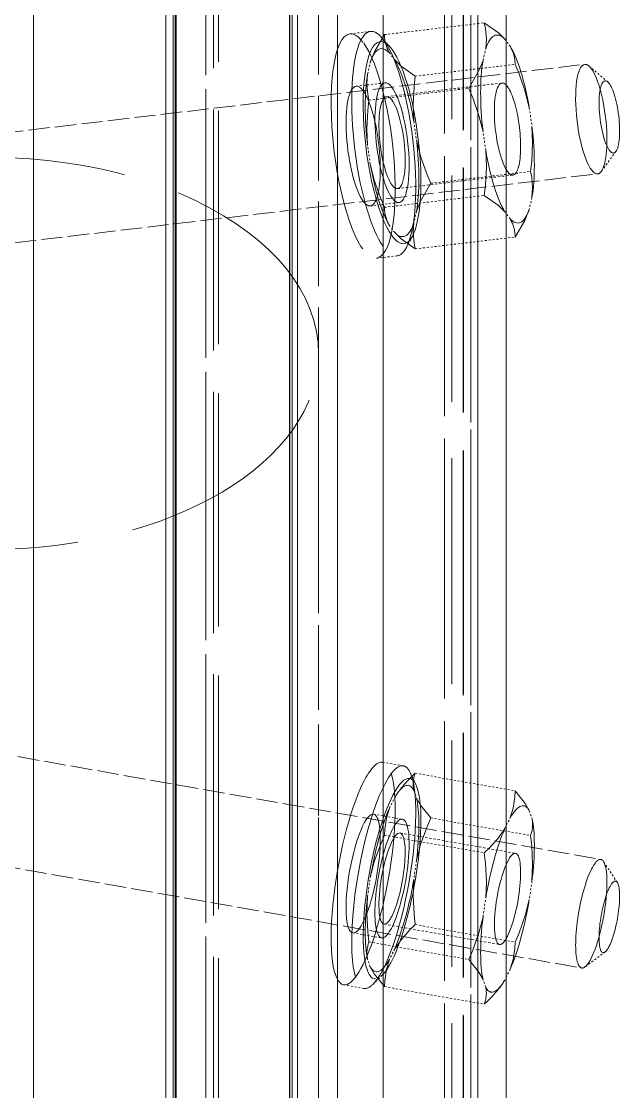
# Model space of a CAD drawing. Header units: millimetres. Extents: x 3475 to 35588, y 2916 to 25624.
# Drawn here: x 15138.4 to 15170.3, y 12724.9 to 12781.8 of the extents above; entities that cross this region are included whole.
import ezdxf

# ---------------------------------------------------------------- set-up
doc = ezdxf.new("R2010")
doc.units = ezdxf.units.MM
doc.linetypes.add('DASHED', pattern=[15, 12, -3])

# ---------------------------------------------------------------- blocks, each defined once
blk = doc.blocks.new('A$C637D7238')
at = {"color": 7, "linetype": 'DASHED', "lineweight": 13}
for p, q in [((177.1419841293682, 2362.833015063661), (177.1419841293682, 1428.014136889833)), ((186.7159968857159, 2355.484305957216), (186.7159968857159, 1420.225745776552)), ((186.9750911239971, 2355.01532707538), (186.9750911239971, 1419.739371875185)), ((186.3138514999737, 2354.290687182802), (186.3138514999737, 1418.990012744325)), ((184.6752864364971, 2353.501273730653), (184.6752864364971, 1418.176795581239)), ((184.5649653915752, 2353.379737475771), (184.5649653915752, 1418.051826098817)), ((184.7410899643291, 2353.231879809755), (184.7410899643291, 1417.899848559755)), ((190.905106687962, 2347.982703784364), (190.905106687962, 1412.582465747255)), ((190.7635432724346, 2347.082282641786), (190.7635432724346, 1411.684333423036)), ((190.7675487045635, 2347.107459643739), (190.7675487045635, 1411.709281543153)), ((191.1872035507549, 2346.884070971864), (191.1872035507549, 1411.487266162294)), ((193.3009273056377, 2346.753150561708), (193.3009273056377, 1411.357032397646)), ((195.7289058212627, 2345.890266040224), (195.7289058212627, 1410.501243213075)), ((199.9902278427471, 2337.393027881044), (199.9902278427471, 1402.256690600771)), ((199.9982387070049, 2337.340385058778), (199.9982387070049, 1402.2065654787)), ((199.3923884872784, 2336.954719165224), (199.3923884872784, 1401.839896777528)), ((199.0037471298565, 2336.198035815614), (199.0037471298565, 1401.1225811037)), ((200.3938609604229, 2335.849219897646), (200.3938609604229, 1400.792533496278)), ((200.7691127304424, 2332.498389819521), (200.7691127304424, 1397.648612597841)), ((202.2689754013409, 2332.494727710146), (202.2689754013409, 1397.645408252138)), ((184.1783839706768, 2312.305289843935), (184.1783839706768, 1379.586402514833)), ((184.1783839706768, 2263.049232104677), (184.1783839706768, 1445.393592456239)), ((200.7691127304424, 2237.981177905458), (200.7691127304424, 1418.457404712099)), ((202.2689754013409, 2237.985755542177), (202.2689754013409, 1418.462211230653)), ((199.0037471298565, 2232.998191455263), (199.0037471298565, 1413.276664355653)), ((200.3938609604229, 2233.473807910341), (200.3938609604229, 1413.768760302919)), ((199.3923884872784, 2231.962730029481), (199.3923884872784, 1412.206641772646)), ((199.9902278427471, 2231.360084155458), (199.9902278427471, 1411.585227588075)), ((199.9982387070049, 2231.432868579286), (199.9982387070049, 1411.660071948427)), ((195.7289058212627, 2219.286567309755), (195.7289058212627, 1399.290153125185)), ((191.1872035507549, 2217.823096850771), (191.1872035507549, 1397.819816211122)), ((193.3009273056377, 2218.016730883974), (193.3009273056377, 1398.013908007997)), ((190.7635432724346, 2217.530128100771), (190.7635432724346, 1397.525931933778)), ((190.7675487045635, 2217.493049243349), (190.7675487045635, 1397.488624194521)), ((190.905106687962, 2216.192542651552), (190.905106687962, 1396.186286548036)), ((184.5649653915752, 2207.972709277528), (184.5649653915752, 1388.029853442567)), ((184.7410899643291, 2208.202735522646), (184.7410899643291, 1388.256446460146)), ((184.6752864364971, 2207.783423999208), (184.6752864364971, 1387.843543628114)), ((186.3138514999737, 2206.549750903505), (186.3138514999737, 1386.630698779481)), ((186.9750911239971, 2205.410377124208), (186.9750911239971, 1385.513068774599)), ((186.7159968857159, 2204.669715503114), (186.7159968857159, 1384.787742236513)), ((177.1419841293682, 2192.669440844911), (177.1419841293682, 1373.172904590028))]:
    blk.add_line(p, q, dxfattribs=at)
at = {"color": 7, "linetype": 'DASHED', "lineweight": 13, "ltscale": 0.3748058319091797}
blk.add_line((192.3007136825909, 1568.697272876161), (192.3007136825909, 1343.813773730653), dxfattribs=at)
at = {"color": 7, "linetype": 'DASHED', "lineweight": 13, "ltscale": 0.008908007431722511}
blk.add_line((195.8015758041729, 1549.452888110536), (201.1094600204815, 1550.080024341005), dxfattribs=at)
at = {"color": 7, "linetype": 'DASHED', "lineweight": 13, "ltscale": 0.001833801275879556}
for p, q in [((193.9690333847393, 1549.492255786317), (195.0617152695049, 1549.621345141786)), ((195.3769999985088, 1537.575294116396), (196.4696818832745, 1537.704383471864))]:
    blk.add_line(p, q, dxfattribs=at)
at = {"color": 7, "linetype": 'DASHED', "lineweight": 13, "ltscale": 0.001139383598255697}
blk.add_line((196.105187559544, 1548.793250659364), (195.6524592880596, 1549.305488208192), dxfattribs=at)
at = {"color": 7, "linetype": 'DASHED', "lineweight": 13, "ltscale": 0.0007972808545334078}
blk.add_line((202.2009974960674, 1549.217139819521), (202.4861842636456, 1548.833076098817), dxfattribs=at)
at = {"color": 7, "linetype": 'DASHED', "lineweight": 13, "ltscale": 0.0007967471719694212}
for p, q in [((196.0646754745831, 1548.492042163271), (196.3496333603252, 1548.108207324403)), ((196.3496333603252, 1538.938056567567), (196.0646754745831, 1539.321891406435))]:
    blk.add_line(p, q, dxfattribs=at)
at = {"color": 7, "linetype": 'DASHED', "lineweight": 13, "ltscale": 0.001036183167959964}
blk.add_line((201.0425120834698, 1548.085776904481), (201.1849910263409, 1548.6909404787), dxfattribs=at)
at = {"color": 7, "linetype": 'DASHED', "lineweight": 13, "ltscale": 0.09453748533072978}
blk.add_line((150.1235133652081, 1541.218177417177), (206.454308653294, 1547.872687915224), dxfattribs=at)
at = {"color": 7, "linetype": 'DASHED', "lineweight": 13, "ltscale": 0.001036226895817529}
for p, q in [((194.9060756210674, 1547.360908130067), (195.0486690048565, 1547.966071704286)), ((197.5082332138409, 1540.069190600771), (197.3656398300518, 1539.464027026552))]:
    blk.add_line(p, q, dxfattribs=at)
at = {"color": 7, "linetype": 'DASHED', "lineweight": 13, "ltscale": 0.0001912625642320475}
blk.add_line((195.0486690048565, 1547.966071704286), (195.0854045395245, 1548.074790576356), dxfattribs=at)
at = {"color": 7, "linetype": 'DASHED', "lineweight": 13, "ltscale": 3.438521647895803e-05}
blk.add_line((195.0785380844463, 1548.055335620302), (195.0854045395245, 1548.074790576356), dxfattribs=at)
at = {"color": 7, "linetype": 'DASHED', "lineweight": 13, "ltscale": 0.00890777326152091}
for p, q in [((197.4413997177471, 1547.245322802919), (202.7491694931377, 1547.872230151552)), ((198.2612544540752, 1541.556235888856), (203.5690242294659, 1542.183143237489))]:
    blk.add_line(p, q, dxfattribs=at)
at = {"color": 7, "linetype": 'DASHED', "lineweight": 13, "ltscale": 0.002191159826466107}
blk.add_line((207.6732188705791, 1546.937934497255), (206.6712886337627, 1547.789146045106), dxfattribs=at)
at = {"color": 7, "linetype": 'DASHED', "lineweight": 13, "ltscale": 0.002574589185219294}
blk.add_line((194.2975932602276, 1546.711799243349), (195.8316737655987, 1546.893073657411), dxfattribs=at)
at = {"color": 7, "linetype": 'DASHED', "lineweight": 13, "ltscale": 0.008908152098076733}
blk.add_line((194.9816066269268, 1545.971824267763), (200.2896052841534, 1546.598731616396), dxfattribs=at)
at = {"color": 7, "linetype": 'DASHED', "lineweight": 13, "ltscale": 0.0102985461579401}
blk.add_line((195.9186488632549, 1546.156989673036), (202.0550853256573, 1546.882087329286), dxfattribs=at)
at = {"color": 7, "linetype": 'DASHED', "lineweight": 13, "ltscale": 0.001665347903465892}
for p, q in [((203.5021907333721, 1545.571281054872), (203.6446696762432, 1544.582282641786)), ((201.1849910263409, 1543.30878410663), (201.0425120834698, 1544.297782519716))]:
    blk.add_line(p, q, dxfattribs=at)
at = {"color": 7, "linetype": 'DASHED', "lineweight": 13, "ltscale": 0.001665752677819704}
for p, q in [((197.3656398300518, 1544.846412280458), (197.5082332138409, 1543.857184985536)), ((195.0486690048565, 1542.58368645038), (194.9060756210674, 1543.572913745302))]:
    blk.add_line(p, q, dxfattribs=at)
at = {"color": 7, "linetype": 'DASHED', "lineweight": 13, "ltscale": 0.002191285739866994}
blk.add_line((208.1085521225323, 1543.252708056825), (207.3325282577862, 1542.191382983583), dxfattribs=at)
at = {"color": 7, "linetype": 'DASHED', "lineweight": 13, "ltscale": 0.0945371512490534}
blk.add_line((150.8103877548565, 1535.4048076662), (207.1409541611065, 1542.059547046083), dxfattribs=at)
at = {"color": 7, "linetype": 'DASHED', "lineweight": 13, "ltscale": 0.01029850140085407}
blk.add_line((196.4956599716534, 1541.273109057802), (202.6320964340557, 1541.997977832216), dxfattribs=at)
at = {"color": 7, "linetype": 'DASHED', "lineweight": 13, "ltscale": 0.008907962679770728}
blk.add_line((195.8015758041729, 1540.2827373537), (201.1094600204815, 1540.909644702333), dxfattribs=at)
at = {"color": 7, "linetype": 'DASHED', "lineweight": 13, "ltscale": 0.001036554488852359}
blk.add_line((203.6446696762432, 1540.794288257021), (203.5021907333721, 1540.188895800966), dxfattribs=at)
at = {"color": 7, "linetype": 'DASHED', "lineweight": 13, "ltscale": 0.002574733868641195}
blk.add_line((195.0484401230206, 1540.3559795412), (196.5826350693096, 1540.537025073427), dxfattribs=at)
at = {"color": 7, "linetype": 'DASHED', "lineweight": 13, "ltscale": 0.0001913237065299219}
blk.add_line((203.5021907333721, 1540.188895800966), (203.4653407577862, 1540.080176928896), dxfattribs=at)
at = {"color": 7, "linetype": 'DASHED', "lineweight": 13, "ltscale": 0.0007969746195768152}
blk.add_line((202.4861842636456, 1539.662925341981), (202.2009974960674, 1540.046760180849), dxfattribs=at)
at = {"color": 7, "linetype": 'DASHED', "lineweight": 13, "ltscale": 3.474517070537018e-05}
blk.add_line((203.4722072128643, 1540.099860766786), (203.4653407577862, 1540.080176928896), dxfattribs=at)
at = {"color": 7, "linetype": 'DASHED', "lineweight": 13, "ltscale": 0.001138934710759071}
blk.add_line((197.2912532333721, 1538.752662280458), (196.9703608993877, 1538.149329760927), dxfattribs=at)
at = {"color": 7, "linetype": 'DASHED', "lineweight": 13, "ltscale": 0.008907818014424309}
blk.add_line((197.4413997177471, 1538.074943164247), (202.7491694931377, 1538.702079394716), dxfattribs=at)
at = {"color": 7, "linetype": 'DASHED', "lineweight": 13, "ltscale": 0.3285686492919922}
blk.add_line((192.3007136825909, 1532.522040942567), (192.3007136825909, 1335.380851367372), dxfattribs=at)
at = {"color": 7, "linetype": 'DASHED', "lineweight": 13, "ltscale": 0.09533031926904542}
for p, q in [((150.9747249130596, 1515.574714282411), (207.3054057602276, 1505.650626757997)), ((149.9591762070049, 1509.809867480653), (206.2898570541729, 1499.885779956239))]:
    blk.add_line(p, q, dxfattribs=at)
at = {"color": 7, "linetype": 'DASHED', "lineweight": 13, "ltscale": 0.001849178463723555}
for p, q in [((195.7140285019268, 1510.813285449403), (196.8067103866924, 1510.62079582538)), ((193.6321193222393, 1498.995200732606), (194.7248012070049, 1498.802711108583))]:
    blk.add_line(p, q, dxfattribs=at)
at = {"color": 7, "linetype": 'DASHED', "lineweight": 13, "ltscale": 0.00116874438398289}
blk.add_line((197.4703532699932, 1509.63202629413), (197.1692592148174, 1510.265342334169), dxfattribs=at)
at = {"color": 7, "linetype": 'DASHED', "lineweight": 13, "ltscale": 0.008982550977499514}
for p, q in [((197.4413997177471, 1510.226661303896), (202.7491694931377, 1509.291450122255)), ((198.2612544540752, 1507.85338554706), (203.5690242294659, 1506.918174365419)), ((197.4413997177471, 1502.187644580263), (202.7491694931377, 1501.252433398622))]:
    blk.add_line(p, q, dxfattribs=at)
at = {"color": 7, "linetype": 'DASHED', "lineweight": 13, "ltscale": 0.001065730156780783}
for p, q in [((196.0646754745831, 1508.367225268739), (196.3496333603252, 1508.939658740419)), ((196.3496333603252, 1500.900642016786), (196.0646754745831, 1500.328208545106))]:
    blk.add_line(p, q, dxfattribs=at)
at = {"color": 7, "linetype": 'DASHED', "lineweight": 13, "ltscale": 0.0002074472918715723}
blk.add_line((196.544640684544, 1509.236747363466), (196.6199428085674, 1509.335853198427), dxfattribs=at)
at = {"color": 7, "linetype": 'DASHED', "lineweight": 13, "ltscale": 0.0007276916743874621}
for p, q in [((197.3656398300518, 1509.319373706239), (197.5082332138409, 1508.906699756044)), ((195.0486690048565, 1499.948493579286), (194.9060756210674, 1500.361167529481))]:
    blk.add_line(p, q, dxfattribs=at)
at = {"color": 7, "linetype": 'DASHED', "lineweight": 13, "ltscale": 0.002596188549675929}
blk.add_line((195.2282268051495, 1508.055717090028), (196.7623073105206, 1507.785407641786), dxfattribs=at)
at = {"color": 7, "linetype": 'DASHED', "lineweight": 13, "ltscale": 0.001065900208875264}
blk.add_line((202.2009974960674, 1507.286216357606), (202.4861842636456, 1507.858649829286), dxfattribs=at)
at = {"color": 7, "linetype": 'DASHED', "lineweight": 13, "ltscale": 0.0007272688322599566}
for p, q in [((203.5021907333721, 1508.238135913271), (203.6446696762432, 1507.825690844911)), ((201.1849910263409, 1498.867484668153), (201.0425120834698, 1499.279929736513))]:
    blk.add_line(p, q, dxfattribs=at)
at = {"color": 7, "linetype": 'DASHED', "lineweight": 13, "ltscale": 0.008982672634127631}
blk.add_line((195.8015758041729, 1506.934196093935), (201.1094600204815, 1505.99921379413), dxfattribs=at)
at = {"color": 7, "linetype": 'DASHED', "lineweight": 13, "ltscale": 0.01038494203991274}
blk.add_line((196.6337901596416, 1507.055732348817), (202.770226622044, 1505.974494555849), dxfattribs=at)
at = {"color": 7, "linetype": 'DASHED', "lineweight": 13, "ltscale": 0.001658956755291329}
for p, q in [((197.5082332138409, 1505.586082080263), (197.3656398300518, 1504.600974658388)), ((194.9060756210674, 1503.681785205263), (195.0486690048565, 1504.666892627138))]:
    blk.add_line(p, q, dxfattribs=at)
at = {"color": 7, "linetype": 'DASHED', "lineweight": 13, "ltscale": 0.002231041765607638}
blk.add_line((208.1830531601299, 1504.425880053896), (207.4455958847393, 1505.543052295106), dxfattribs=at)
at = {"color": 7, "linetype": 'DASHED', "lineweight": 13, "ltscale": 0.001658551901669328}
for p, q in [((203.6446696762432, 1504.504844287294), (203.5021907333721, 1503.519965747255)), ((201.0425120834698, 1502.60077629413), (201.1849910263409, 1503.585654834169))]:
    blk.add_line(p, q, dxfattribs=at)
at = {"color": 7, "linetype": 'DASHED', "lineweight": 13, "ltscale": 0.01038487585158895}
blk.add_line((195.7805186752666, 1502.212134936708), (201.916955137669, 1501.131126025575), dxfattribs=at)
at = {"color": 7, "linetype": 'DASHED', "lineweight": 13, "ltscale": 0.002596376391043174}
blk.add_line((194.1178065780987, 1501.752769091981), (195.6520015243877, 1501.482459643739), dxfattribs=at)
at = {"color": 7, "linetype": 'DASHED', "lineweight": 13, "ltscale": 0.008982860477052188}
blk.add_line((194.9816066269268, 1501.268455127138), (200.2896052841534, 1500.333472827333), dxfattribs=at)
at = {"color": 7, "linetype": 'DASHED', "lineweight": 13, "ltscale": 0.002230634081794208}
blk.add_line((207.5330287460674, 1500.736533740419), (206.4583140854229, 1499.938880542177), dxfattribs=at)
at = {"color": 7, "linetype": 'DASHED', "lineweight": 13, "ltscale": 0.001168408970959309}
blk.add_line((195.6862193588604, 1499.504920581239), (195.1869136337627, 1499.012824633974), dxfattribs=at)
at = {"color": 7, "linetype": 'DASHED', "lineweight": 13, "ltscale": 0.001065558780171118}
blk.add_line((202.4861842636456, 1499.819404223817), (202.2009974960674, 1499.247199633974), dxfattribs=at)
at = {"color": 7, "linetype": 'DASHED', "lineweight": 13, "ltscale": 0.008982738818918133}
blk.add_line((195.8015758041729, 1498.895179370302), (201.1094600204815, 1497.959968188661), dxfattribs=at)
at = {"color": 7, "linetype": 'DASHED', "lineweight": 13, "ltscale": 0.0002073319548056595}
blk.add_line((202.0059901718487, 1498.949882129091), (201.9308024887432, 1498.85077629413), dxfattribs=at)
at = {"color": 7, "linetype": 'DASHED', "lineweight": 13}
for points in [[(201.1849910263409, 1548.6909404787), (201.2202388290752, 1549.21210441913), (201.1706859115948, 1549.774467090028), (201.1094600204815, 1550.080024341005)], [(202.2009974960674, 1549.217139819521), (201.8604213241924, 1549.543525317567), (201.1094600204815, 1550.080024341005)], [(195.0854045395245, 1548.074790576356), (195.2918559555401, 1548.567344287294), (195.8015758041729, 1549.452888110536)], [(196.3496333603252, 1548.108207324403), (196.6903239731182, 1547.781592944521), (197.4413997177471, 1547.245322802919)], [(201.0425120834698, 1548.085776904481), (200.8271342758526, 1547.54332695331), (200.2896052841534, 1546.598731616396)], [(203.5021907333721, 1545.571281054872), (203.2868129257549, 1546.429587939638), (202.9620296005596, 1547.362510302919), (202.7491694931377, 1547.872230151552)], [(194.9060756210674, 1547.360908130067), (194.870942259251, 1546.839744189638), (194.9204951767315, 1546.277381518739), (194.9816066269268, 1545.971824267763)], [(197.3656398300518, 1544.846412280458), (197.3306209091534, 1545.726005175966), (197.3800593857159, 1546.703101733583), (197.4413997177471, 1547.245322802919)], [(201.0425120834698, 1544.297782519716), (200.8271342758526, 1545.156089404481), (200.5023509506573, 1546.089011767763), (200.2896052841534, 1546.598731616396)], [(194.9060756210674, 1543.572913745302), (194.870942259251, 1544.45250664081), (194.9204951767315, 1545.429603198427), (194.9816066269268, 1545.971824267763)], [(203.6446696762432, 1544.582282641786), (203.6798030380596, 1543.702460864442), (203.6303645614971, 1542.725364306825), (203.5690242294659, 1542.183143237489)], [(197.5082332138409, 1543.857184985536), (197.7236110214581, 1542.998878100771), (198.0483943466534, 1542.065955737489), (198.2612544540752, 1541.556235888856)], [(201.1849910263409, 1543.30878410663), (201.2202388290752, 1542.428962329286), (201.1706859115948, 1541.451865771669), (201.1094600204815, 1540.909644702333)], [(195.0486690048565, 1542.58368645038), (195.2640468124737, 1541.725379565614), (195.588830137669, 1540.792457202333), (195.8015758041729, 1540.2827373537)], [(203.6446696762432, 1540.794288257021), (203.6798030380596, 1541.315223315614), (203.6303645614971, 1541.877585986513), (203.5690242294659, 1542.183143237489)], [(197.5082332138409, 1540.069190600771), (197.7236110214581, 1540.611640551942), (198.2612544540752, 1541.556235888856)], [(202.2009974960674, 1540.046760180849), (201.8604213241924, 1540.373374560731), (201.1094600204815, 1540.909644702333)], [(203.4653407577862, 1540.080176928896), (203.2588893417706, 1539.587623217958), (202.7491694931377, 1538.702079394716)], [(197.3656398300518, 1539.464027026552), (197.3306209091534, 1538.942863086122), (197.3800593857159, 1538.380500415224), (197.4413997177471, 1538.074943164247)], [(196.3496333603252, 1538.938056567567), (196.6903239731182, 1538.611442187685), (197.4413997177471, 1538.074943164247)], [(202.4861842636456, 1507.858649829286), (202.6465159897198, 1508.377296069521), (202.7346354965557, 1508.963004687685), (202.7491694931377, 1509.291450122255)], [(203.5021907333721, 1508.238135913271), (203.2868129257549, 1508.616706469911), (202.7491694931377, 1509.291450122255)], [(196.0646754745831, 1508.367225268739), (195.9042293075909, 1507.848350146669), (195.8161098007549, 1507.262641528505), (195.8015758041729, 1506.934196093935)], [(197.5082332138409, 1508.906699756044), (197.7236110214581, 1508.528358081239), (198.2612544540752, 1507.85338554706)], [(197.5082332138409, 1505.586082080263), (197.7236110214581, 1506.435462573427), (198.0483943466534, 1507.353736499208), (198.2612544540752, 1507.85338554706)], [(202.2009974960674, 1507.286216357606), (201.8604213241924, 1506.799155810731), (201.3980800155987, 1506.279365161317), (201.1094600204815, 1505.99921379413)], [(195.0486690048565, 1504.666892627138), (195.2640468124737, 1505.516273120302), (195.588830137669, 1506.434547046083), (195.8015758041729, 1506.934196093935)], [(203.6446696762432, 1504.504844287294), (203.6798030380596, 1505.386268237489), (203.6303645614971, 1506.370460132021), (203.5690242294659, 1506.918174365419)], [(201.1849910263409, 1503.585654834169), (201.2202388290752, 1504.467078784364), (201.1706859115948, 1505.451270678896), (201.1094600204815, 1505.99921379413)], [(197.3656398300518, 1504.600974658388), (197.3306209091534, 1503.719779590028), (197.3800593857159, 1502.735587695497), (197.4413997177471, 1502.187644580263)], [(194.9060756210674, 1503.681785205263), (194.870942259251, 1502.800590136903), (194.9204951767315, 1501.816398242372), (194.9816066269268, 1501.268455127138)], [(203.5021907333721, 1503.519965747255), (203.2868129257549, 1502.670356372255), (202.9620296005596, 1501.752082446474), (202.7491694931377, 1501.252433398622)], [(196.3496333603252, 1500.900642016786), (196.6903239731182, 1501.387702563661), (197.1527797226299, 1501.907493213075), (197.4413997177471, 1502.187644580263)], [(201.0425120834698, 1502.60077629413), (200.8271342758526, 1501.75116691913), (200.5023509506573, 1500.832892993349), (200.2896052841534, 1500.333472827333)], [(202.4861842636456, 1499.819404223817), (202.6465159897198, 1500.338279345888), (202.7346354965557, 1500.923987964052), (202.7491694931377, 1501.252433398622)], [(195.0486690048565, 1499.948493579286), (195.2640468124737, 1499.570151904481), (195.8015758041729, 1498.895179370302)], [(196.0646754745831, 1500.328208545106), (195.9042293075909, 1499.809333423036), (195.8161098007549, 1499.223624804872), (195.8015758041729, 1498.895179370302)], [(201.0425120834698, 1499.279929736513), (200.8271342758526, 1499.658500293153), (200.2896052841534, 1500.333472827333)]]:
    blk.add_lwpolyline(points, dxfattribs=at)
for centre, radius, start, end in [((197.7099925522198, 1549.457236865419), 1.907796707634626, 180.1241685131905, 210.3926709155838), ((200.8407527450909, 1547.868110278505), 1.907796707640225, 0.1241703349663795, 30.39267273550123), ((197.7099925522198, 1540.286857226747), 1.907796707605919, 180.1241685131905, 210.3926709155838), ((200.8407527450909, 1538.697730639833), 1.907796707607801, 0.1241703349663795, 30.39267273550123), ((202.1852046493877, 1505.017539599794), 7.044941025572044, 132.3240321722259, 142.1902609189604), ((198.906586790501, 1509.645301440614), 1.575482306859067, 158.3609250238949, 191.9481821938192), ((200.2700358871807, 1506.555625537294), 4.58831805058376, 142.7039628610264, 148.6966308219951), ((202.103837156712, 1507.4995342287), 1.575482306858112, 338.3609268465137, 11.94818401417491), ((196.4469081405987, 1500.687095263856), 1.575482306822035, 158.3609250238949, 191.9481821938192), ((199.6441585068096, 1498.541328051942), 1.575482306836261, 338.3609268465137, 11.94818401417491), ((196.3654262070049, 1503.169318774599), 7.044941025148179, 312.3240271649557, 322.1902627406374), ((198.2807094101299, 1501.631003955263), 4.588318050825478, 322.7039612683314, 328.69663264264)]:
    blk.add_arc(centre, radius, start, end, dxfattribs=at)
for centre, major_axis, ratio, start_param, end_param in [((194.6730739120831, 1543.533774951356), (0.703926086425781, -5.958480834960939), 0.2604505284350204, 3.141626399837889, 6.283219053427681), ((194.6730739120831, 1543.533774951356), (0.703926086425781, -5.958480834960939), 0.2604505284350204, 2.71576449968354, 3.141626399837889), ((195.7657557968487, 1543.662864306825), (0.703926086425781, -5.958480834960939), 0.2604505284350204, 3.141626399837884, 6.283219053427681), ((196.2071544174541, 1543.715049365419), (0.6335449218749998, -5.362701416015626), 0.2604505284350204, 2.782312408876371, 5.857357153273332), ((195.7657557968487, 1543.662864306825), (0.703926086425781, -5.958480834960939), 0.2604505284350204, 2.782312371060875, 3.141626399837884), ((195.7657557968487, 1543.662864306825), (0.703926086425781, -5.958480834960939), 0.2604505284350204, 0.3592799546522246, 2.782312371060875), ((202.3435908798565, 1544.439918139833), (0.5895996093749997, -4.990310668945312), 0.2604505284350206, 2.815806213295084, 3.662920337268611), ((194.6730739120831, 1543.533774951356), (0.703926086425781, -5.958480834960939), 0.2604505284350204, 3.374624809574026e-05, 2.71576449968354), ((196.2071544174541, 1543.715049365419), (0.5895996093749997, -4.990310668945312), 0.2604505284350206, 2.815806213295084, 3.627856856044481), ((196.2071544174541, 1543.715049365419), (0.6335449218749998, -5.362701416015626), 0.2604505284350204, 0.3592799867392273, 2.782312408876373), ((202.3435908798565, 1544.439918139833), (0.5895996093749997, -4.990310668945312), 0.2604505284350206, 1.768608662098487, 2.615722786072005), ((196.2071544174541, 1543.715049365419), (0.5895996093749997, -4.990310668945312), 0.2604505284350206, 3.627856856044481, 3.662920337268611), ((196.2071544174541, 1543.715049365419), (0.5895996093749997, -4.990310668945312), 0.2604505284350206, 1.768608662098487, 2.615722786071997), ((202.3435908798565, 1544.439918139833), (0.5895996093749997, -4.990310668945312), 0.2604505284350206, 3.863003764491693, 4.710117888465203), ((206.7976314072002, 1544.966117480653), (0.3433227539062498, -2.906570434570312), 0.2604505284350206, 3.141626399837889, 6.283219053427678), ((206.7976314072002, 1544.966117480653), (0.3433227539062498, -2.906570434570312), 0.2604505284350206, 2.868441919865116, 3.141626399837889), ((206.7976314072002, 1544.966117480653), (0.3433227539062498, -2.906570434570312), 0.2604505284350206, 0.2731615954942702, 2.868441919865116), ((196.2071544174541, 1543.715049365419), (0.5895996093749997, -4.990310668945312), 0.2604505284350206, 3.86300376449169, 4.710117888465203), ((207.7564174179424, 1545.079413989442), (0.2260208129882812, -1.9134521484375), 0.2604505284350206, 2.868441927474642, 5.857357153273325), ((194.6730739120831, 1543.533774951356), (0.3753662109374998, -3.17779541015625), 0.2604505284350204, 3.141626399837886, 5.857357153273333), ((194.6730739120831, 1543.533774951356), (0.3753662109374998, -3.17779541015625), 0.2604505284350204, 3.374624808924232e-05, 3.141626399837886), ((196.2071544174541, 1543.715049365419), (0.3753662109374998, -3.17779541015625), 0.2604505284350204, 3.141626399837886, 5.857357153273333), ((196.2071544174541, 1543.715049365419), (0.3753662109374998, -3.17779541015625), 0.2604505284350204, 3.374624809383763e-05, 3.141626399837886), ((202.3435908798565, 1544.439918139833), (0.2885055541992185, -2.441940307617187), 0.2604505284350207, 3.141626399837888, 5.857357153273334), ((202.3435908798565, 1544.439918139833), (0.2885055541992185, -2.441940307617187), 0.2604505284350207, 3.374624808968602e-05, 3.141626399837893), ((207.7564174179424, 1545.079413989442), (0.2260208129882812, -1.9134521484375), 0.2604505284350206, 0.2731616393472746, 2.868441927474589), ((196.2071544174541, 1543.715049365419), (0.2885055541992185, -2.441940307617187), 0.2604505284350207, 3.141626399837888, 5.857357153273334), ((196.2071544174541, 1543.715049365419), (0.2885055541992185, -2.441940307617187), 0.2604505284350207, 3.374624809526568e-05, 3.141626399837888), ((202.3435908798565, 1544.439918139833), (0.5895996093749997, -4.990310668945312), 0.2604505284350206, 0.7214111109018959, 1.56852523487541), ((196.2071544174541, 1543.715049365419), (0.5895996093749997, -4.990310668945312), 0.2604505284350206, 0.7214111109018978, 1.56852523487541), ((174.8007518295635, 1532.522269824403), (-17.49996185302734, 1.071563613425536e-15), 0.5947617139946301, 3.141573790591777, 4.924409653805624), ((202.3435908798565, 1544.439918139833), (0.5895996093749997, -4.990310668945312), 0.2604505284350206, 4.910201315688268, 5.75731543966179), ((207.7564174179424, 1545.079413989442), (0.2260208129882812, -1.9134521484375), 0.2604505284350206, 5.857357153273241, 6.556346946526861), ((196.2071544174541, 1543.715049365419), (0.5895996093749997, -4.990310668945312), 0.2604505284350206, 4.91020131568828, 5.757315439661798), ((202.3435908798565, 1544.439918139833), (0.2885055541992185, -2.441940307617187), 0.2604505284350207, 5.857357153273329, 6.283219053427676), ((206.7976314072002, 1544.966117480653), (0.3433227539062498, -2.906570434570312), 0.2604505284350206, 3.374624809175865e-05, 0.2731615954942702), ((196.2071544174541, 1543.715049365419), (0.2885055541992185, -2.441940307617187), 0.2604505284350207, 5.857357153273334, 6.283219053427682), ((196.2071544174541, 1543.715049365419), (0.3753662109374998, -3.17779541015625), 0.2604505284350204, 5.857357153273333, 6.283219053427681), ((194.6730739120831, 1543.533774951356), (0.3753662109374998, -3.17779541015625), 0.2604505284350204, 5.857357153273333, 6.283219053427676), ((202.3435908798565, 1544.439918139833), (0.5895996093749997, -4.990310668945312), 0.2604505284350206, 0.4862642024546914, 0.5213276836788182), ((202.3435908798565, 1544.439918139833), (0.5895996093749997, -4.990310668945312), 0.2604505284350206, 5.957398866884875, 6.769449509634277), ((196.2071544174541, 1543.715049365419), (0.5895996093749997, -4.990310668945312), 0.2604505284350206, 5.957398866884875, 6.804512990858403), ((196.2071544174541, 1543.715049365419), (0.6335449218749998, -5.362701416015626), 0.2604505284350204, 5.857357153273333, 6.642465293918813), ((195.7657557968487, 1543.662864306825), (0.703926086425781, -5.958480834960939), 0.2604505284350204, 3.374624809574026e-05, 0.3592799546522246), ((174.8007518295635, 1532.522269824403), (-17.49996185302734, 1.071563613425536e-15), 0.5947617139946301, 6.28316644418157, 9.424759097771362), ((194.6730739120831, 1504.904243091005), (-1.041069030761719, -5.909042358398438), 0.2283205174100353, 4.052177593211888e-05, 3.141633175365726), ((195.7657557968487, 1504.711753466981), (-1.041069030761719, -5.909042358398438), 0.2283205174100353, 3.141633175365726, 6.283225828955517), ((194.6730739120831, 1504.904243091005), (-1.041069030761719, -5.909042358398438), 0.2283205174100353, 3.141633175365726, 3.798786952422876), ((196.2071544174541, 1504.633933642763), (-0.9369277954101566, -5.318069458007812), 0.2283205174100353, 2.830977183577706, 6.593810764086314), ((195.7657557968487, 1504.711753466981), (-1.041069030761719, -5.909042358398438), 0.2283205174100353, 0.3106254437776692, 2.830977094736221), ((195.7657557968487, 1504.711753466981), (-1.041069030761719, -5.909042358398438), 0.2283205174100353, 2.830977094736221, 3.141633175365726), ((194.6730739120831, 1504.904243091005), (-1.041069030761719, -5.909042358398438), 0.2283205174100353, 3.798786952422876, 6.283225828955518), ((196.2071544174541, 1504.633933642763), (-0.9369277954101566, -5.318069458007812), 0.2283205174100353, 0.6571942988330823, 2.830977183577706), ((196.2071544174541, 1504.633933642763), (-0.8719253540039064, -4.948883056640626), 0.2283205174100356, 2.851631114837821, 3.559998013486101), ((196.2071544174541, 1504.633933642763), (-0.8719253540039064, -4.948883056640626), 0.2283205174100356, 3.559998013486101, 3.698745238811337), ((196.2071544174541, 1504.633933642763), (-0.8719253540039064, -4.948883056640626), 0.2283205174100356, 3.898828666034419, 4.745942790007939), ((196.2071544174541, 1504.633933642763), (-0.8719253540039064, -4.948883056640626), 0.2283205174100356, 1.804433563641224, 2.651547687614735), ((202.3435908798565, 1503.55292473163), (-0.8719253540039064, -4.948883056640626), 0.2283205174100356, 2.851631114837819, 3.698745238811337), ((194.6730739120831, 1504.904243091005), (-0.555267333984375, -3.151473999023437), 0.2283205174100354, 3.141633175365719, 6.283225828955512), ((194.6730739120831, 1504.904243091005), (-0.555267333984375, -3.151473999023437), 0.2283205174100354, 0.657194298833083, 3.141633175365719), ((196.2071544174541, 1504.633933642763), (-0.555267333984375, -3.151473999023437), 0.2283205174100354, 3.141633175365719, 6.283225828955517), ((196.2071544174541, 1504.633933642763), (-0.555267333984375, -3.151473999023437), 0.2283205174100354, 0.657194298833083, 3.141633175365719), ((202.3435908798565, 1503.55292473163), (-0.8719253540039064, -4.948883056640626), 0.2283205174100356, 1.804433563641227, 2.651547687614733), ((202.3435908798565, 1503.55292473163), (-0.8719253540039064, -4.948883056640626), 0.2283205174100356, 3.898828666034416, 4.745942790007938), ((196.2071544174541, 1504.633933642763), (-0.4266357421875002, -2.421798706054688), 0.2283205174100355, 3.141633175365722, 6.283225828955506), ((196.2071544174541, 1504.633933642763), (-0.4266357421875002, -2.421798706054688), 0.2283205174100355, 0.6571942988330829, 3.141633175365722), ((202.3435908798565, 1503.55292473163), (-0.4266357421875002, -2.421798706054688), 0.2283205174100355, 3.141633175365722, 6.283225828955511), ((202.3435908798565, 1503.55292473163), (-0.4266357421875002, -2.421798706054688), 0.2283205174100355, 0.6571942988330829, 3.141633175365722), ((206.7976314072002, 1502.7680889162), (-0.507774353027344, -2.882537841796875), 0.2283205174100356, 3.14163317536572, 6.283225828955518), ((206.7976314072002, 1502.7680889162), (-0.507774353027344, -2.882537841796875), 0.2283205174100356, 0.236726486166855, 2.904860757349699), ((206.7976314072002, 1502.7680889162), (-0.507774353027344, -2.882537841796875), 0.2283205174100356, 2.904860757349699, 3.14163317536572), ((196.2071544174541, 1504.633933642763), (-0.8719253540039064, -4.948883056640626), 0.2283205174100356, 0.7572360124446263, 1.604350136418146), ((207.7564174179424, 1502.599174121278), (-0.3342819213867189, -1.897659301757813), 0.2283205174100355, 2.904860773398654, 6.519911928969094), ((207.7564174179424, 1502.599174121278), (-0.3342819213867189, -1.897659301757813), 0.2283205174100355, 0.6571942988329953, 2.904860773398654), ((196.2071544174541, 1504.633933642763), (-0.8719253540039064, -4.948883056640626), 0.2283205174100356, 4.946026217231019, 5.793140341204532), ((202.3435908798565, 1503.55292473163), (-0.8719253540039064, -4.948883056640626), 0.2283205174100356, 0.7572360124446263, 1.604350136418146), ((194.6730739120831, 1504.904243091005), (-0.555267333984375, -3.151473999023437), 0.2283205174100354, 4.052177592635182e-05, 0.657194298833083), ((196.2071544174541, 1504.633933642763), (-0.4266357421875002, -2.421798706054688), 0.2283205174100355, 4.052177592861142e-05, 0.6571942988330829), ((202.3435908798565, 1503.55292473163), (-0.8719253540039064, -4.948883056640626), 0.2283205174100356, 4.946026217231017, 5.793140341204528), ((196.2071544174541, 1504.633933642763), (-0.555267333984375, -3.151473999023437), 0.2283205174100354, 4.052177592999739e-05, 0.657194298833083), ((202.3435908798565, 1503.55292473163), (-0.4266357421875002, -2.421798706054688), 0.2283205174100355, 4.052177593381039e-05, 0.6571942988330762), ((207.7564174179424, 1502.599174121278), (-0.3342819213867189, -1.897659301757813), 0.2283205174100355, 0.2367266217895803, 0.6571942988330659), ((196.2071544174541, 1504.633933642763), (-0.8719253540039064, -4.948883056640626), 0.2283205174100356, 5.993223768427606, 6.840337892401129), ((196.2071544174541, 1504.633933642763), (-0.9369277954101566, -5.318069458007812), 0.2283205174100353, 0.3106254569067263, 0.6571942988330823), ((206.7976314072002, 1502.7680889162), (-0.507774353027344, -2.882537841796875), 0.2283205174100356, 4.052177593248708e-05, 0.236726486166855), ((195.7657557968487, 1504.711753466981), (-1.041069030761719, -5.909042358398438), 0.2283205174100353, 4.052177593211888e-05, 0.3106254437776692), ((202.3435908798565, 1503.55292473163), (-0.8719253540039064, -4.948883056640626), 0.2283205174100356, 5.993223768427608, 6.701590667075894), ((202.3435908798565, 1503.55292473163), (-0.8719253540039064, -4.948883056640626), 0.2283205174100356, 0.4184053598963083, 0.5571525852215468)]:
    blk.add_ellipse(centre, major_axis=major_axis, ratio=ratio, start_param=start_param, end_param=end_param, dxfattribs=at)
blk = doc.blocks.new('1')
at = {"color": 7}
blk.add_blockref('A$C637D7238', (14961.93724785536, 11231.62752481714), dxfattribs=at)

msp = doc.modelspace()

# ---------------------------------------------------------------- block references
msp.add_blockref('1', (0, 0))

doc.saveas('drawing.dxf')
